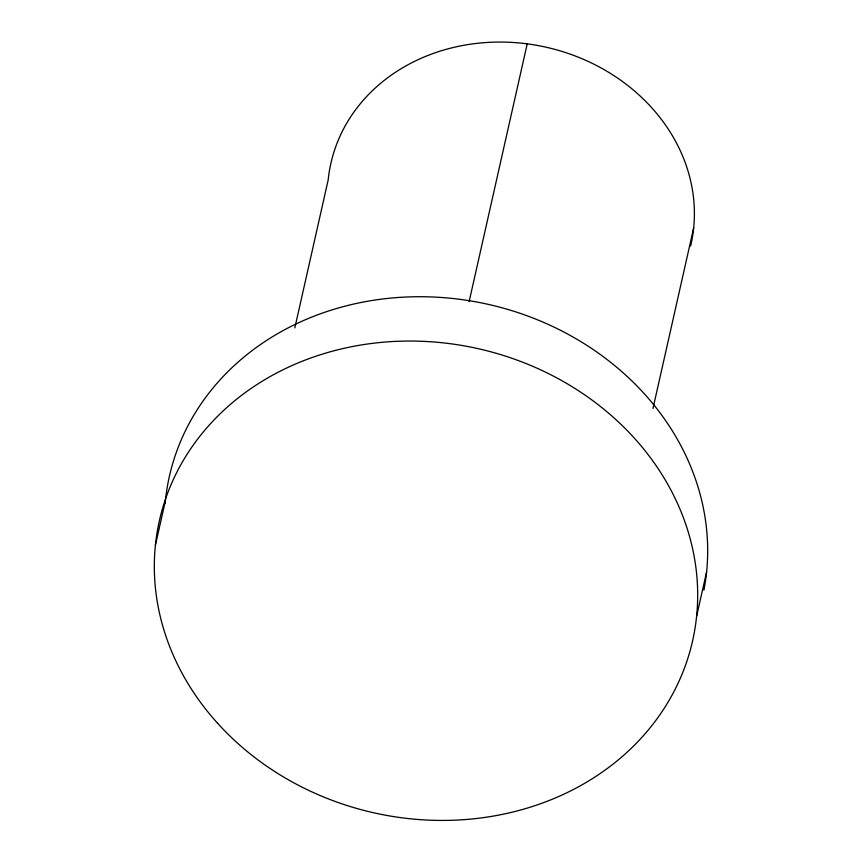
<?xml version="1.0" encoding="UTF-8"?>
<svg xmlns="http://www.w3.org/2000/svg" width="862" height="862" viewBox="0 0 862 862"><rect width="100%" height="100%" fill="white"/><g stroke="black" fill="none" stroke-linecap="round" stroke-linejoin="round"><path stroke-width="1.29" d="M155.397 545.247L165.385 500.908M294.836 327.872L328.174 179.964A184.565 160.634 12.7 0 1 537.651 45.481A184.565 160.634 12.7 0 1 690.613 246.036M469.111 301.711L527.221 43.854M652.965 408.545L693.673 227.913M696.615 616.233L706.603 571.905M165.138 503.527A273.286 237.858 12.7 0 1 469.143 300.676A273.286 237.858 12.7 0 1 703.909 590.211M217.59 723.261A273.286 237.858 12.7 0 0 681.142 676.379A273.286 237.858 12.7 0 0 379.28 342.58A273.286 237.858 12.7 0 0 217.59 723.261"/></g></svg>
